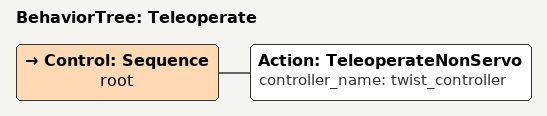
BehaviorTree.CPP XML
<?xml version="1.0"?>
<root BTCPP_format="4" main_tree_to_execute="Teleoperate">
    <BehaviorTree ID="Teleoperate" _description="Teleoperate the robot from the Web UI">
        <Control ID="Sequence" name="root">
            <Action ID="TeleoperateNonServo" controller_name="twist_controller"/>
        </Control>
    </BehaviorTree>
</root>
